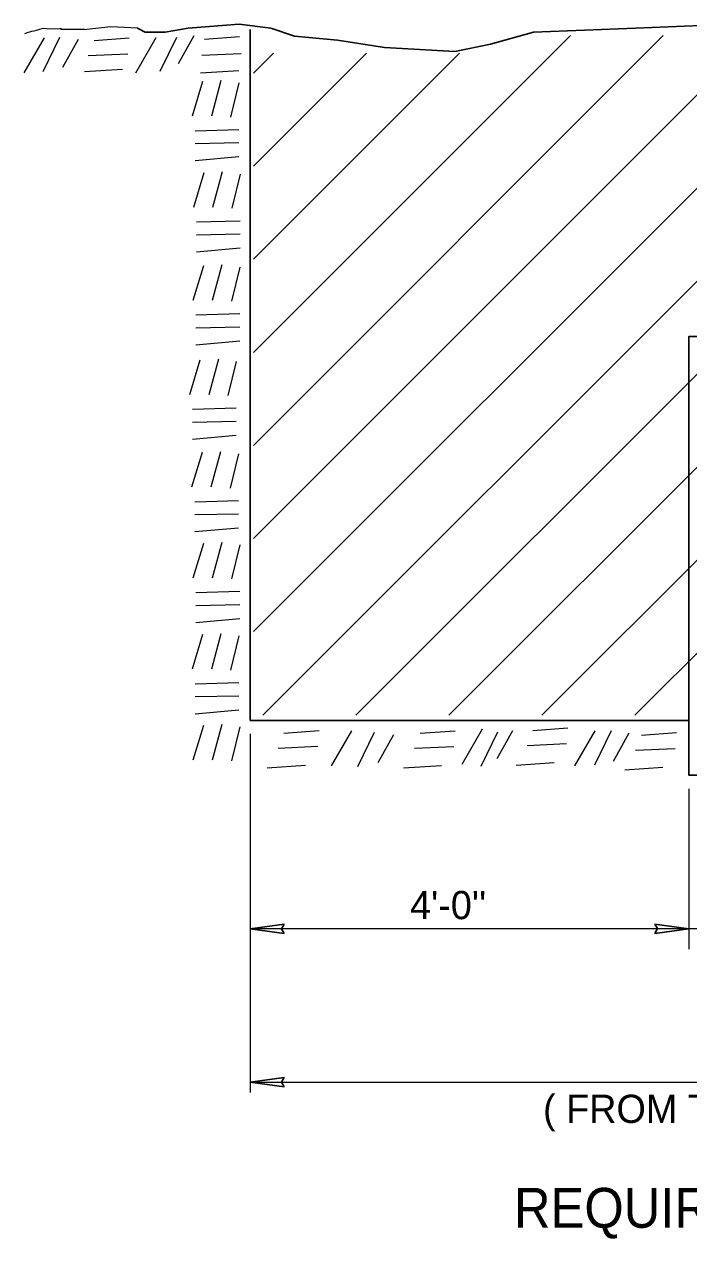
# Model space of a CAD drawing. Extents: x 936 to 1304, y -7 to 263.
# Drawn here: x 1002.9 to 1032.9, y 146.6 to 201.4 of the extents above; entities that cross this region are included whole.
import ezdxf

# ---------------------------------------------------------------- set-up
doc = ezdxf.new("R2010")
doc.units = 0
doc.header["$LTSCALE"] = 0.51
doc.layers.add('1', color=7, linetype='Continuous', lineweight=25)

msp = doc.modelspace()

# ---------------------------------------------------------------- linework, layer by layer
at = {"layer": '1', "lineweight": 13}
for p, q in [((1005.6041, 201.208), (1004.5448, 201.208)), ((1013.2424, 178.2348), (1036.359, 201.3514)), ((1002.8915, 199.2478), (1003.8023, 200.8318)), ((1004.4755, 200.8418), (1003.7231, 199.2973)), ((1005.3269, 200.7625), (1004.6141, 199.4953)), ((1006.0398, 200.713), (1007.6238, 200.8318)), ((1007.9306, 199.2578), (1008.8414, 200.8418)), ((1009.7621, 200.8516), (1009.0098, 199.3073)), ((1010.5443, 200.9209), (1009.8314, 199.6538)), ((1011.0293, 200.7724), (1012.6133, 200.8913)), ((1013.2424, 174.0347), (1040.2418, 201.0341)), ((1013.2424, 186.6353), (1027.5447, 200.9376)), ((1013.2424, 182.4351), (1031.7422, 200.9348)), ((1005.7823, 200.0398), (1007.5643, 200.119)), ((1010.9006, 200.0498), (1012.6826, 200.1289)), ((1013.2424, 190.8356), (1022.5461, 200.1393)), ((1013.2424, 195.0358), (1018.3459, 200.1393)), ((1013.6605, 170.2525), (1044.0198, 200.6118)), ((1030.4614, 170.2525), (1060.3481, 200.1393)), ((1017.8608, 170.2525), (1047.6404, 200.0323)), ((1022.0609, 170.2525), (1051.366, 199.5577)), ((1026.2613, 170.2525), (1055.6158, 199.6073)), ((1005.6041, 199.3073), (1007.3268, 199.426)), ((1010.8511, 199.2478), (1012.5738, 199.3666)), ((1010.9403, 198.8618), (1010.465, 197.2975)), ((1011.7718, 198.9013), (1011.3363, 197.2975)), ((1012.5836, 198.8023), (1012.2074, 197.2579)), ((1012.5836, 196.6838), (1010.6036, 196.6243)), ((1012.5836, 196.0898), (1010.6036, 196.0501)), ((1012.5836, 195.4561), (1010.6036, 195.2779)), ((1010.9996, 194.7433), (1010.5244, 193.1791)), ((1011.8313, 194.7829), (1011.3956, 193.1791)), ((1012.643, 194.6839), (1012.2668, 193.1395)), ((1012.643, 192.5653), (1010.663, 192.5059)), ((1012.643, 191.9713), (1010.663, 191.9318)), ((1012.643, 191.3378), (1010.663, 191.1595)), ((1010.9798, 190.5458), (1010.5046, 188.9815)), ((1011.8114, 190.5853), (1011.3758, 188.9815)), ((1012.6233, 190.4863), (1012.247, 188.9419)), ((1012.6233, 188.3678), (1010.6433, 188.3083)), ((1012.6233, 187.7738), (1010.6433, 187.7341)), ((1012.6233, 187.1401), (1010.6433, 186.9619)), ((1010.8214, 186.2888), (1010.3463, 184.7245)), ((1011.653, 186.3283), (1011.2174, 184.7245)), ((1012.4648, 186.2293), (1012.0886, 184.6849)), ((1012.4648, 184.1108), (1010.4848, 184.0513)), ((1012.4648, 183.5168), (1010.4848, 183.4771)), ((1012.4648, 182.8831), (1010.4848, 182.7049)), ((1010.9204, 182.1109), (1010.4453, 180.5468)), ((1011.752, 182.1505), (1011.3164, 180.5468)), ((1012.5638, 182.0515), (1012.1876, 180.5071)), ((1012.5638, 179.9329), (1010.5838, 179.8735)), ((1012.5638, 179.3389), (1010.5838, 179.2993)), ((1012.5638, 178.7053), (1010.5838, 178.5271)), ((1010.9798, 178.0123), (1010.5046, 176.4481)), ((1011.8114, 178.0519), (1011.3758, 176.4481)), ((1012.6233, 177.9529), (1012.247, 176.4085)), ((1012.6233, 175.8343), (1010.6433, 175.7749)), ((1012.6233, 175.2403), (1010.6433, 175.2008)), ((1012.6233, 174.6068), (1010.6433, 174.4285)), ((1010.9403, 173.8939), (1010.465, 172.3298)), ((1011.7718, 173.9335), (1011.3363, 172.3298)), ((1012.5836, 173.8345), (1012.2074, 172.2901)), ((1012.5836, 171.7159), (1010.6036, 171.6565)), ((1012.5836, 171.1219), (1010.6036, 171.0823)), ((1012.5836, 170.4883), (1010.6036, 170.3101)), ((1010.9798, 169.7953), (1010.5046, 168.2311)), ((1011.8114, 169.8349), (1011.3758, 168.2311)), ((1012.6233, 169.7359), (1012.247, 168.1915)), ((1013.0885, 169.4093), (1013.0885, 153.2326)), ((1014.6131, 169.4488), (1016.1971, 169.5676)), ((1016.7614, 167.9738), (1017.6723, 169.5578)), ((1018.6919, 169.4686), (1017.9395, 167.9243)), ((1020.761, 169.4389), (1022.345, 169.5578)), ((1022.6618, 168.0529), (1023.5726, 169.6369)), ((1024.2558, 169.4884), (1023.5033, 167.944)), ((1024.9388, 169.5578), (1024.226, 168.2905)), ((1025.8496, 169.5676), (1027.4336, 169.6864)), ((1027.7504, 167.9638), (1028.6613, 169.5478)), ((1029.3938, 169.5478), (1028.6414, 168.0034)), ((1030.1858, 169.4389), (1029.473, 168.1718)), ((1030.7501, 169.3498), (1032.3341, 169.4686)), ((1014.3558, 168.7756), (1016.1378, 168.8548)), ((1019.5631, 169.3696), (1018.8503, 168.1024)), ((1025.5923, 168.8944), (1027.3743, 168.9736)), ((1020.5036, 168.7658), (1022.2856, 168.8449)), ((1030.4928, 168.6766), (1032.2748, 168.7558)), ((1013.8608, 167.8846), (1015.5833, 168.0034)), ((1020.0086, 167.8748), (1021.7313, 167.9935)), ((1025.0973, 168.0034), (1026.8198, 168.1223)), ((1029.9978, 167.7856), (1031.7203, 167.9044)), ((1032.8885, 166.9343), (1032.8885, 159.6961)), ((1032.8885, 160.618), (1013.0885, 160.618)), ((1013.0885, 153.688), (1109.6135, 153.688))]:
    msp.add_line(p, q, dxfattribs=at)
at = {"layer": '1'}
for p, q in [((1013.0885, 170.023), (1013.0885, 201.208)), ((1013.2424, 199.236), (1014.1458, 200.1393)), ((1032.8885, 170.023), (1013.0885, 170.023)), ((1013.0888, 160.6173), (1014.6215, 160.8278)), ((1032.8883, 160.6188), (1031.3555, 160.8293)), ((1013.0888, 160.6173), (1014.6215, 160.4067)), ((1032.8883, 160.6188), (1031.3555, 160.4082)), ((1013.0888, 153.6873), (1014.6215, 153.8978)), ((1013.0888, 153.6873), (1014.6215, 153.4767))]:
    msp.add_line(p, q, dxfattribs=at)
at = {"layer": '1', "lineweight": 13}
for points in [[(1004.5646, 201.2378), (1004.5448, 201.2575), (1004.5053, 201.2378), (1004.4063, 201.2179), (1004.2478, 201.2378), (1004.0498, 201.2179), (1003.8914, 201.2378), (1003.733, 201.2575), (1003.535, 201.1981), (1003.3173, 201.1388), (1003.2183, 201.1189), (1003.0203, 201.0595), (1002.9014, 201.0199)], [(1008.3563, 201.0893), (1007.9999, 201.2674), (1006.802, 201.3368), (1005.5843, 201.1883)], [(1109.5938, 160.618), (1089.8135, 160.618), (1032.8885, 160.618)]]:
    msp.add_lwpolyline(points, dxfattribs=at)
at = {"layer": '1'}
for points in [[(1007.9999, 201.2674), (1008.3563, 201.0893), (1008.7128, 201.0893), (1009.2473, 201.0893), (1010.2968, 201.2674), (1012.5935, 201.4456), (1014.0191, 201.2674), (1015.0883, 200.911), (1017.0288, 200.7328), (1019.1473, 200.3963), (1022.3351, 200.218), (1023.9389, 200.5546), (1025.8793, 201.0893), (1030.4928, 201.2674), (1034.9081, 201.4456)], [(1014.6215, 160.8278), (1014.5029, 160.6151), (1014.6215, 160.4067)], [(1031.3555, 160.4082), (1031.4741, 160.6209), (1031.3555, 160.8293)], [(1014.6215, 153.8978), (1014.5029, 153.6851), (1014.6215, 153.4767)]]:
    msp.add_lwpolyline(points, dxfattribs=at)
msp.add_lwpolyline([(1032.8885, 167.548), (1089.8135, 167.548), (1089.8135, 187.348), (1032.8885, 187.348)], close=True, dxfattribs=at)

# ---------------------------------------------------------------- texts
for s, p in [("4'-0''", (1020.3069, 161.0498)), ('( FROM THE TOP OF THE BOTTOM SLAB AND EXTENDS UPWARDS ALONG NEAT LINES ).', (1026.3128, 151.8508))]:
    msp.add_text(s, height=1.275, dxfattribs=at).set_placement(p)
at = {"layer": '1', "width": 0.95}
msp.add_text('REQUIREMENTS FOR UNCLASSIFIED AND STRUCTURAL EXCAVATION', height=1.8, dxfattribs=at).set_placement((1025.0006, 147.1193))

doc.saveas('drawing.dxf')
